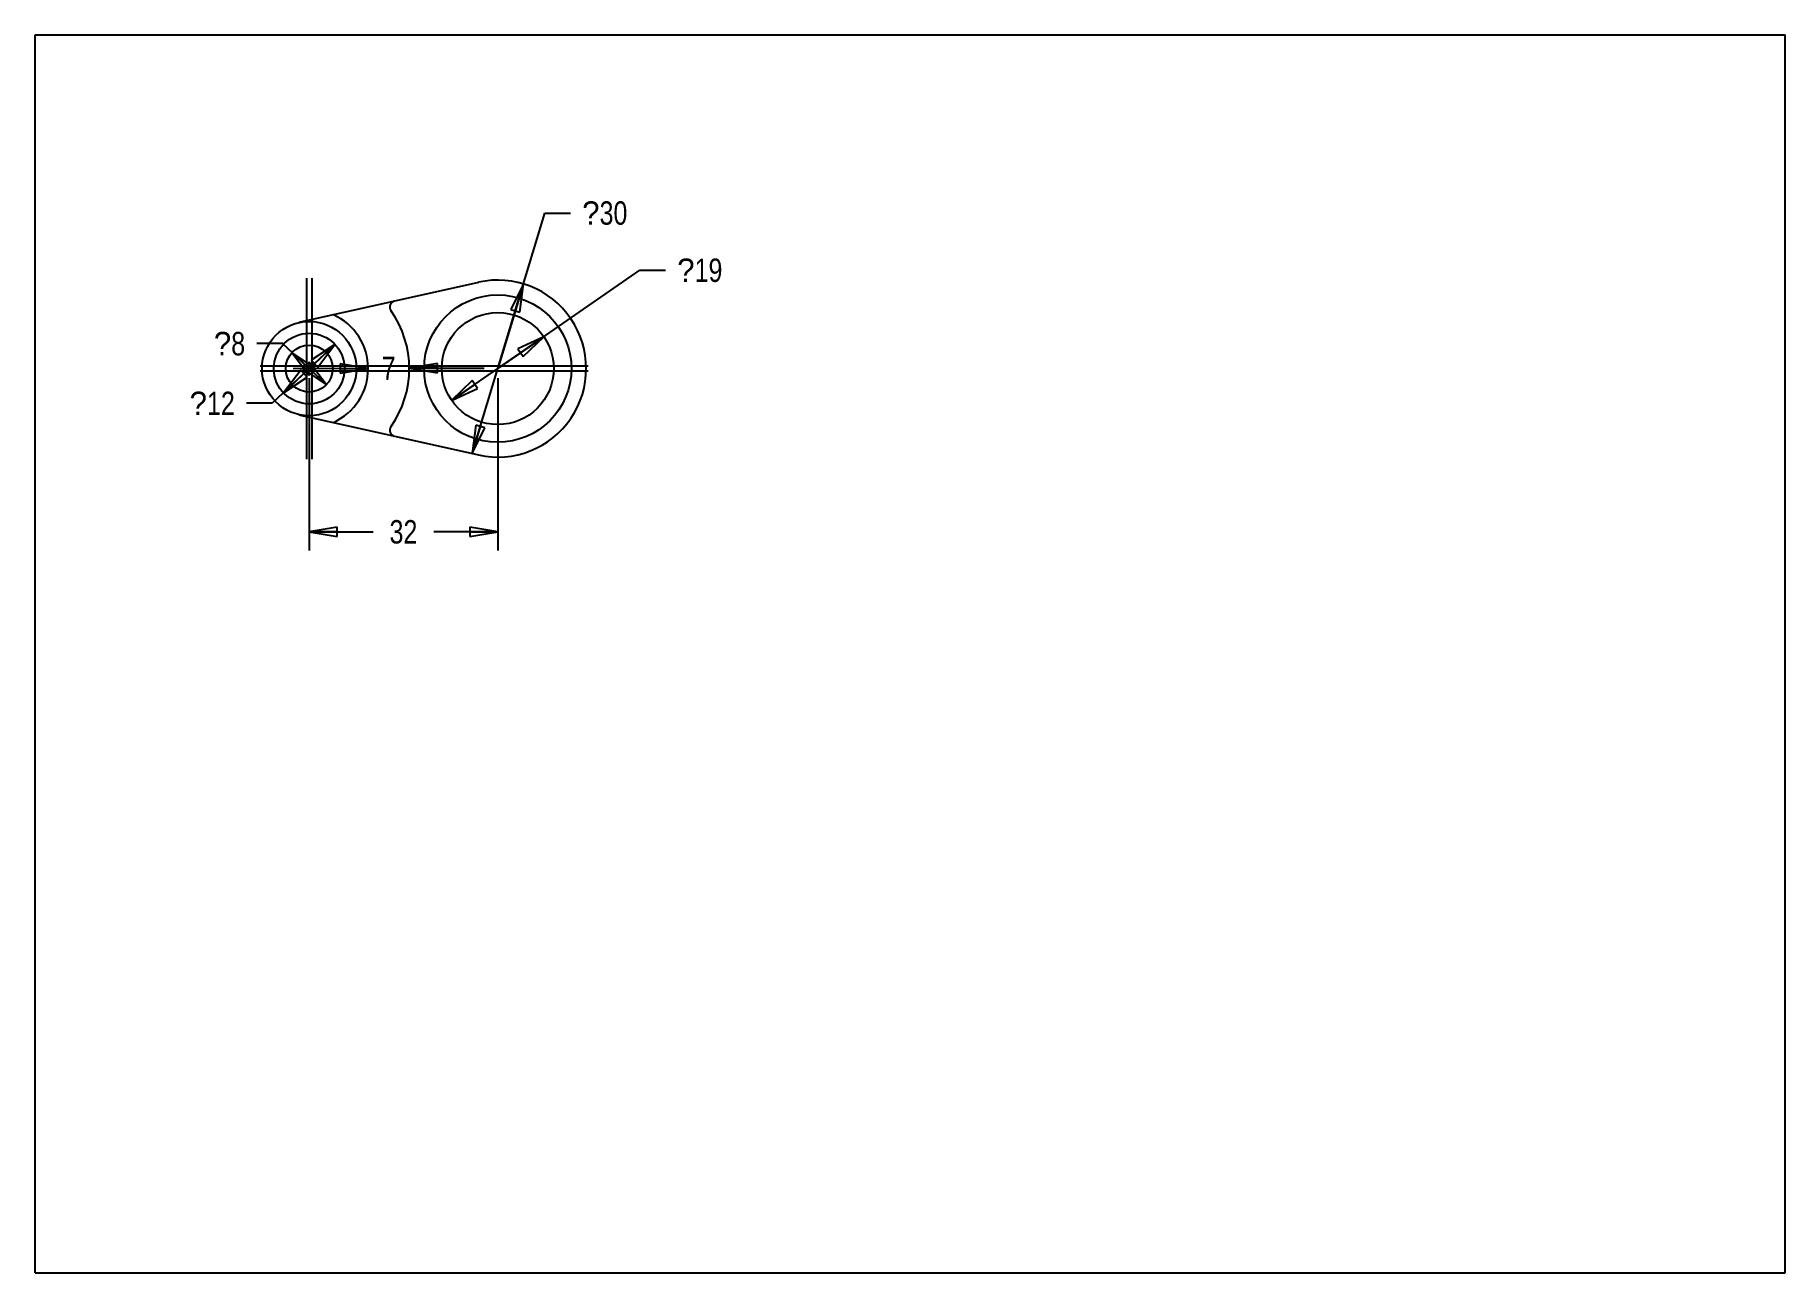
# Model space of a CAD drawing. Header units: inches. Extents: x 0 to 11.7, y 0 to 8.3.
import ezdxf

# ---------------------------------------------------------------- set-up
doc = ezdxf.new("R2010")
doc.units = ezdxf.units.IN
doc.header["$LTSCALE"] = 0.64311
doc.header["$MEASUREMENT"] = 0
doc.layers.get('0').update_dxf_attribs({"linetype": 'CONTINUOUS'})
doc.styles.get("Standard").update_dxf_attribs({"font": 'txt', "width": 0.8})
doc.styles.add('TEXTSTYLE_2', font='symbol_asme.ttf')
doc.dimstyles.new('DIMSTYLE_1', dxfattribs={"dimtxt": 0.15625, "dimasz": 0.1875, "dimexe": 0.125, "dimexo": 0.0625, "dimgap": 0.09, "dimtad": 0, "dimtih": 1, "dimtoh": 1, "dimzin": 4, "dimdsep": 46, "dimtxsty": 'STANDARD', "dimblk": 'CLOSED', "dimblk1": 'CLOSED', "dimblk2": 'CLOSED', "dimcen": 0.09, "dimazin": 1, "dimtfac": 1, "dimtmove": 0, "dimatfit": 2, "dimldrblk": 'CLOSED', "dimfxl": 1, "dimtolj": 1, "dimtzin": 4, "dimarcsym": 0})
doc.dimstyles.new('DIMSTYLE_2', dxfattribs={"dimtxt": 0.15625, "dimasz": 0.1875, "dimexe": 0.125, "dimexo": 0.0625, "dimgap": 0.078125, "dimtad": 0, "dimtih": 1, "dimtoh": 1, "dimzin": 4, "dimdsep": 46, "dimtxsty": 'STANDARD', "dimblk": 'CLOSED', "dimblk1": 'CLOSED', "dimblk2": 'CLOSED', "dimcen": 0.09, "dimazin": 1, "dimtfac": 1, "dimtofl": 0, "dimtmove": 0, "dimatfit": 3, "dimldrblk": 'CLOSED', "dimfxl": 1, "dimtolj": 1, "dimtzin": 4, "dimarcsym": 0})

# ---------------------------------------------------------------- blocks, each defined once
blk = doc.blocks.new('_CLOSED')
at = {"color": 0, "linetype": 'BYBLOCK'}
for p, q in [((0, 0), (-1, 0.167)), ((-1, 0.167), (-1, -0.167)), ((-1, -0.167), (0, 0)), ((-1, 0), (0, 0))]:
    blk.add_line(p, q, dxfattribs=at)
blk = doc.blocks.new('*D0')
at = {"color": 2, "linetype": 'CONTINUOUS'}
for p, q in [((3.092, 6.04), (3.406, 7.079)), ((3.406, 7.079), (3.577, 7.079)), ((3.263, 6.605), (3.092, 6.04)), ((2.921, 5.474), (3.092, 6.04))]:
    blk.add_line(p, q, dxfattribs=at)
at = {"color": 2, "linetype": 'CONTINUOUS', "xscale": 0.1875, "yscale": 0.1875, "zscale": 0.1875}
for p, rotation in [((3.263, 6.605), 73.188035154), ((2.921, 5.474), 253.188035154)]:
    blk.add_blockref('_CLOSED', p, dxfattribs=dict(at, rotation=rotation))
at = {"color": 2, "linetype": 'CONTINUOUS', "insert": (3.656, 7.157), "char_height": 0.15625, "width": 0.43429, "attachment_point": 1, "line_spacing_factor": 0.9, "style": 'TEXTSTYLE_2'}
blk.add_mtext('?\\ftxt;{\\W0.8;30}', dxfattribs=at)
blk = doc.blocks.new('*D1')
at = {"color": 2, "linetype": 'CONTINUOUS'}
for p, q in [((1.832, 5.977), (1.832, 4.825)), ((3.092, 5.977), (3.092, 4.825)), ((1.832, 4.95), (2.259, 4.95)), ((3.092, 4.95), (2.665, 4.95))]:
    blk.add_line(p, q, dxfattribs=at)
at = {"color": 2, "linetype": 'CONTINUOUS', "xscale": 0.1875, "yscale": 0.1875, "zscale": 0.1875, "rotation": 180}
blk.add_blockref('_CLOSED', (1.832, 4.95), dxfattribs=at)
at = {"color": 2, "linetype": 'CONTINUOUS', "xscale": 0.1875, "yscale": 0.1875, "zscale": 0.1875}
blk.add_blockref('_CLOSED', (3.092, 4.95), dxfattribs=at)
at = {"color": 2, "linetype": 'CONTINUOUS', "insert": (2.462, 5.028), "char_height": 0.1562, "width": 0.25, "attachment_point": 2, "line_spacing_factor": 0.9}
blk.add_mtext('32', dxfattribs=at)
blk = doc.blocks.new('*D2')
at = {"color": 2, "linetype": 'CONTINUOUS'}
for p, q in [((3.092, 6.04), (4.041, 6.697)), ((4.041, 6.697), (4.213, 6.697)), ((3.399, 6.253), (3.092, 6.04)), ((2.784, 5.827), (3.092, 6.04))]:
    blk.add_line(p, q, dxfattribs=at)
at = {"color": 2, "linetype": 'CONTINUOUS', "xscale": 0.1875, "yscale": 0.1875, "zscale": 0.1875}
for p, rotation in [((3.399, 6.253), 34.6997708537), ((2.784, 5.827), 214.6997708537)]:
    blk.add_blockref('_CLOSED', p, dxfattribs=dict(at, rotation=rotation))
at = {"color": 2, "linetype": 'CONTINUOUS', "insert": (4.291, 6.775), "char_height": 0.15625, "width": 0.43429, "attachment_point": 1, "line_spacing_factor": 0.9, "style": 'TEXTSTYLE_2'}
blk.add_mtext('?\\ftxt;{\\W0.8;19}', dxfattribs=at)
blk = doc.blocks.new('*D3')
at = {"color": 2, "linetype": 'CONTINUOUS'}
for p, q in [((1.654, 6.207), (1.482, 6.207)), ((1.832, 6.04), (1.654, 6.207)), ((1.717, 6.147), (1.832, 6.04)), ((1.947, 5.932), (1.832, 6.04))]:
    blk.add_line(p, q, dxfattribs=at)
at = {"color": 2, "linetype": 'CONTINUOUS', "xscale": 0.1875, "yscale": 0.1875, "zscale": 0.1875}
for p, rotation in [((1.717, 6.147), 136.8), ((1.947, 5.932), 316.8)]:
    blk.add_blockref('_CLOSED', p, dxfattribs=dict(at, rotation=rotation))
at = {"color": 2, "linetype": 'CONTINUOUS', "insert": (1.404, 6.285), "char_height": 0.15625, "width": 0.30929, "attachment_point": 3, "line_spacing_factor": 0.9, "style": 'TEXTSTYLE_2'}
blk.add_mtext('?\\ftxt;{\\W0.8;8}', dxfattribs=at)
blk = doc.blocks.new('*D4')
at = {"color": 2, "linetype": 'CONTINUOUS'}
for p, q in [((2.004, 6.201), (1.832, 6.04)), ((1.832, 6.04), (1.585, 5.808)), ((1.66, 5.878), (1.832, 6.04)), ((1.585, 5.808), (1.414, 5.808))]:
    blk.add_line(p, q, dxfattribs=at)
at = {"color": 2, "linetype": 'CONTINUOUS', "xscale": 0.1875, "yscale": 0.1875, "zscale": 0.1875}
for p, rotation in [((2.004, 6.201), 43.2), ((1.66, 5.878), 223.2)]:
    blk.add_blockref('_CLOSED', p, dxfattribs=dict(at, rotation=rotation))
at = {"color": 2, "linetype": 'CONTINUOUS', "insert": (1.335, 5.886), "char_height": 0.15625, "width": 0.43429, "attachment_point": 3, "line_spacing_factor": 0.9, "style": 'TEXTSTYLE_2'}
blk.add_mtext('?\\ftxt;{\\W0.8;12}', dxfattribs=at)
blk = doc.blocks.new('*D5')
at = {"color": 2, "linetype": 'CONTINUOUS'}
for p, q in [((2.226, 6.041), (1.726, 6.039)), ((2.226, 6.041), (2.226, 6.041)), ((2.501, 6.042), (3.001, 6.043)), ((2.501, 6.042), (2.501, 6.041))]:
    blk.add_line(p, q, dxfattribs=at)
at = {"color": 2, "linetype": 'CONTINUOUS', "xscale": 0.1875, "yscale": 0.1875, "zscale": 0.1875}
for p, rotation in [((2.226, 6.041), 0.1810447341), ((2.501, 6.042), 180.1810447341)]:
    blk.add_blockref('_CLOSED', p, dxfattribs=dict(at, rotation=rotation))
at = {"color": 2, "linetype": 'CONTINUOUS', "insert": (2.363, 6.119), "char_height": 0.156, "width": 0.125, "attachment_point": 2, "line_spacing_factor": 0.9}
blk.add_mtext('7', dxfattribs=at)

msp = doc.modelspace()

# ---------------------------------------------------------------- linework, layer by layer
at = {"color": 7, "linetype": 'CONTINUOUS'}
for p, q in [((0, 0), (0, 8.268)), ((0, 8.268), (11.693, 8.268)), ((11.693, 0), (11.693, 8.268)), ((2.963, 6.616), (1.763, 6.347)), ((1.849, 6.643), (1.849, 5.436)), ((3.695, 6.022), (1.504, 6.022)), ((1.763, 5.732), (2.963, 5.463)), ((0, 0), (11.693, 0))]:
    msp.add_line(p, q, dxfattribs=at)
at = {"color": 9, "linetype": 'CONTINUOUS'}
for p, q in [((1.814, 6.643), (1.814, 5.436)), ((3.695, 6.057), (1.504, 6.057))]:
    msp.add_line(p, q, dxfattribs=at)
at = {"color": 7, "linetype": 'CONTINUOUS'}
for centre, radius in [((3.092, 6.04), 0.492), ((1.832, 6.04), 0.315), ((3.092, 6.04), 0.374), ((1.832, 6.04), 0.236), ((1.832, 6.04), 0.157)]:
    msp.add_circle(centre, radius, dxfattribs=at)
for centre, radius, start, end in [((3.092, 6.04), 0.591, 257.3644, 102.6356), ((2.409, 6.451), 0.0394, 102.6356, 215.521), ((1.832, 6.04), 0.394, 294.2343, 65.7657), ((1.832, 6.04), 0.669, 324.479, 35.521), ((2.409, 5.628), 0.0394, 144.479, 257.3644)]:
    msp.add_arc(centre, radius, start, end, dxfattribs=at)

# ---------------------------------------------------------------- dimensions: what is measured, and where the dimension line sits
at = {"color": 2, "linetype": 'CONTINUOUS'}
for p1, p2, picture, middle in [((3.263, 6.605), (2.921, 5.474), '*D0', (3.873, 7.079)), ((3.399, 6.253), (2.784, 5.827), '*D2', (4.508, 6.697)), ((1.66, 5.878), (2.004, 6.201), '*D4', (1.118, 5.808)), ((1.717, 6.147), (1.947, 5.932), '*D3', (1.249, 6.207))]:
    dim = msp.add_diameter_dim_2p(p1=p1, p2=p2, text='{\\fSymbol_ASME;\\W1.0;?}<>', dimstyle='DIMSTYLE_1', override={"dimpost": '<>'}, dxfattribs=at)
    dim.commit()
    dim.dimension.update_dxf_attribs({"geometry": picture, "text_midpoint": middle, "dimtype": 163})
dim = msp.add_linear_dim(base=(2.501, 6.042), p1=(2.226, 5.978), p2=(2.501, 5.979), angle=0.181, dimstyle='DIMSTYLE_2', dxfattribs=at)
dim.commit()
dim.dimension.update_dxf_attribs({"geometry": '*D5', "text_midpoint": (2.363, 6.041), "dimtype": 160})
dim = msp.add_linear_dim(base=(3.092, 4.95), p1=(1.832, 6.04), p2=(3.092, 6.04), dimstyle='DIMSTYLE_2', dxfattribs=at)
dim.commit()
dim.dimension.update_dxf_attribs({"geometry": '*D1', "text_midpoint": (2.462, 4.95), "dimtype": 160})

doc.saveas('drawing.dxf')
